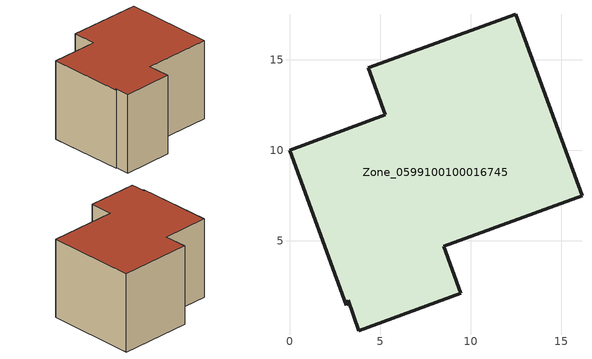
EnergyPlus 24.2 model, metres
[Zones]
Zone_0599100100016745
 floor ground (C_G): 12.47,17.5 16.13,7.5 8.51,4.7 9.45,2.11 3.83,0.06 3.23,1.73 3.14,1.47 0,10 5.29,11.95 4.34,14.54 z0
 wall outside (C_F): 3.23,1.73 3.83,0.06 9.45,2.11 8.51,4.7 16.13,7.5 12.47,17.5 4.34,14.54 5.29,11.95 0,10 3.14,1.47 3.23,1.73 z0:9.5
 roof outside (C_R): 3.83,0.06 9.45,2.11 8.51,4.7 16.13,7.5 12.47,17.5 4.34,14.54 5.29,11.95 0,10 3.14,1.47 3.23,1.73 z9.5
[BUILDING]
Pand.0599100100016745: North Axis=0; Terrain=City; Loads Convergence Tolerance Value=0.04; Temperature Convergence Tolerance Value=0.4; Solar Distribution=FullExterior; Maximum Number of Warmup Days=25; Minimum Number of Warmup Days=1
[Site:Location]
Rotterdam.The.Hague.AP_ZH_NLD Design_Conditions: Latitude=51.96; Longitude=4.45; Time Zone=1; Elevation=-4.5
[SITE:GROUNDTEMPERATURE:BUILDINGSURFACE]
18, 18, 18, 18, 18, 18, 18, 18, 18, 18, 18, 18
[MATERIAL] Thermal Absorptance=0.9; Solar Absorptance=0.7; Visible Absorptance=0.7
Name | Roughness | Thickness | Conductivity | Density | Specific Heat
G.D.2015-2018 | MediumSmooth | 0.15 | 0.0428571 | 540 | 1210
F.D.2015-2018 | Rough | 0.3 | 0.0666667 | 1920 | 840
R.D.2015-2018 | MediumRough | 0.2 | 0.0333333 | 1500 | 1000
[CONSTRUCTION]
C_G: G.D.2015-2018
C_F: F.D.2015-2018
C_R: R.D.2015-2018
[ZONE]
Zone_0599100100016745: Type=1; Multiplier=1; Ceiling Height=Autocalculate; Volume=Autocalculate; Floor Area=autocalculate; Part of Total Floor Area=Yes
[ZONEINFILTRATION:DESIGNFLOWRATE]
Infil_Zone_0599100100016745: Zone or ZoneList or Space or SpaceList=Zone_0599100100016745; Schedule=AlwaysOn; Design Flow Rate Calculation Method=Flow/Area; Flow Rate per Floor Area=0.0021; Constant Term Coefficient=1; Temperature Term Coefficient=0; Velocity Term Coefficient=0; Velocity Squared Term Coefficient=0
[HVACTEMPLATE:ZONE:IDEALLOADSAIRSYSTEM]
Zone_0599100100016745: Maximum Heating Supply Air Temperature=50; Minimum Cooling Supply Air Temperature=13; Maximum Heating Supply Air Humidity Ratio=0.0156; Minimum Cooling Supply Air Humidity Ratio=0.0077; Heating Limit=NoLimit; Cooling Limit=NoLimit; Dehumidification Control Type=ConstantSensibleHeatRatio; Cooling Sensible Heat Ratio=0.7; Dehumidification Setpoint=60; Humidification Control Type=None; Humidification Setpoint=30; Outdoor Air Method=None; Outdoor Air Flow Rate per Person=0.00944; Outdoor Air Flow Rate per Zone Floor Area=0; Outdoor Air Flow Rate per Zone=0; Demand Controlled Ventilation Type=None; Outdoor Air Economizer Type=NoEconomizer; Heat Recovery Type=None; Sensible Heat Recovery Effectiveness=0.7; Latent Heat Recovery Effectiveness=0.65
[ZONECONTROL:THERMOSTAT]
ThermostatControl_Zone_0599100100016745: Zone or ZoneList=Zone_0599100100016745; Control Type Schedule=DualSetpointControlType; Control 1=Thermostat_Zone_0599100100016745; Temperature Difference Between Cutout And Setpoint=0
[THERMOSTATSETPOINT:DUALSETPOINT]
Thermostat_Zone_0599100100016745: Heating Setpoint Temperature Schedule=HeatingSetpoint_Zone_0599100100016745; Cooling Setpoint Temperature Schedule=CoolingSetpoint_Zone_0599100100016745
[SCHEDULE:COMPACT]
HeatingSetpoint_Zone_0599100100016745: Through: 12/31, For: AllDays, Until: 24:00, 21
CoolingSetpoint_Zone_0599100100016745: Through: 12/31, For: AllDays, Until: 24:00, 24
DualSetpointControlType: Through: 12/31, For: AllDays, Until: 24:00, 4
AlwaysOn: Through: 12/31, For: AllDays, Until: 24:00, 1
